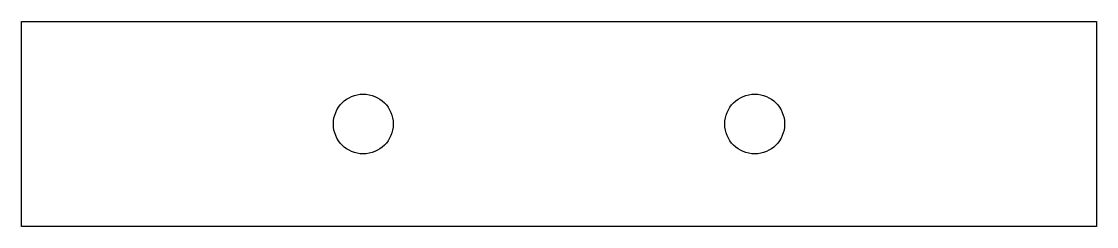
# Model space of a CAD drawing. Header units: millimetres. Extents: x -72.5 to -9.6, y -138.5 to -126.5.
import ezdxf

# ---------------------------------------------------------------- set-up
doc = ezdxf.new("R2010")
doc.units = ezdxf.units.MM
doc.layers.get('0').update_dxf_attribs({"linetype": 'CONTINUOUS'})

msp = doc.modelspace()

# ---------------------------------------------------------------- linework, layer by layer
msp.add_lwpolyline([(-9.595, -138.463), (-72.505, -138.463), (-72.505, -126.463), (-9.595, -126.463)], close=True)
for centre in [(-52.505, -132.463), (-29.595, -132.463)]:
    msp.add_circle(centre, 1.75)

doc.saveas('drawing.dxf')
